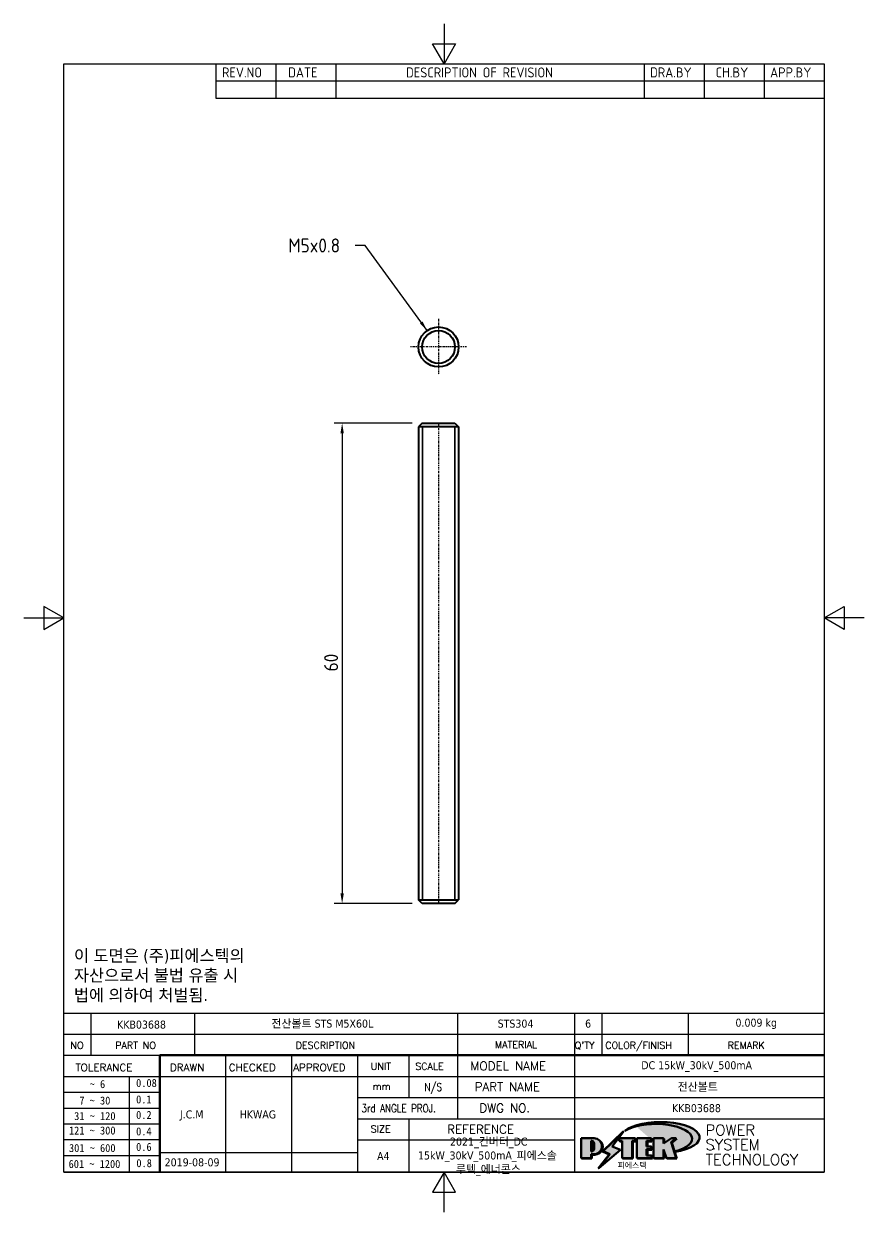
# Model space of a CAD drawing. Header units: millimetres. Extents: x 0 to 105, y 0 to 149.
import ezdxf
from ezdxf.enums import TextEntityAlignment as Align

# ---------------------------------------------------------------- set-up
doc = ezdxf.new("R2010")
doc.units = ezdxf.units.MM
doc.header["$LTSCALE"] = 0.5
doc.linetypes.add('CHAIN', pattern=[0.7087, 0.4724, -0.0591, 0.1181, -0.0591])
doc.linetypes.add('DASHED', pattern=[0.2067, 0.1654, -0.0413])
doc.layers.get('0').update_dxf_attribs({"color": 3, "lineweight": 25, "true_color": 0x00ff00})
for name, color, linetype, lineweight, true_color in [('가려진 것(ISO)', 2, 'DASHED', 18, 0xffff00), ('가시적인 것(ISO)', 3, 'Continuous', 40, 0x00ff00), ('가시적인 좁은 것(ISO)', 3, 'Continuous', 35, 0x00ff00), ('기호(ISO)', 5, 'Continuous', 25, 0x0000ff), ('제목(ISO)', 5, 'Continuous', 50, 0x0000ff), ('중심 표식(ISO)', 1, 'Continuous', 25, 0xff0000), ('중심선(ISO)', 1, 'Continuous', 25, 0xff0000), ('치수(ISO)', 2, 'Continuous', 25, 0xffff00)]:
    doc.layers.add(name, color=color, linetype=linetype, lineweight=lineweight, true_color=true_color)
doc.layers.add('경계(ISO)', color=7, linetype='Continuous', lineweight=25)
doc.layers.add('해치(ISO)', color=7, linetype='Continuous', lineweight=18)
doc.styles.add('HAN_291', font='')
doc.styles.add('HAN_370', font='', dxfattribs={"width": 2})
doc.styles.add('ISO ProportionalPSTEK', font='isocp.shx')
doc.styles.add('RC_284', font='ROMANC.shx')
doc.styles.add('RC_287', font='ROMANC.shx')
doc.styles.add('RC_292', font='ROMANC.shx')
doc.styles.add('ROMANT_294', font='romant.shx')
doc.styles.add('문자 텍스트_PSTEK_POSCO', font='isocp.shx')
doc.styles.add('치수 텍스트_PSTEK_POSCO', font='isocp.shx')
doc.styles.add('텍스트 스타일198', font='tahoma.ttf')
doc.styles.add('텍스트 스타일333', font='ROMANC.shx', dxfattribs={"width": 0.800000011920929})
doc.styles.get('HAN_291').set_extended_font_data('GulimChe')
doc.styles.get('HAN_370').set_extended_font_data('GulimChe')
doc.dimstyles.new('치수_PSTEK_POSCO', dxfattribs={"dimscale": 0.5, "dimtxt": 3.5, "dimasz": 2.5, "dimexe": 2, "dimexo": 2.5, "dimgap": 1, "dimtad": 1, "dimrnd": 1e-08, "dimdsep": 46, "dimtxsty": '치수 텍스트_PSTEK_POSCO', "dimcen": 0.09, "dimdle": 10, "dimclrd": 7, "dimclre": 7, "dimclrt": 2, "dimadec": 1, "dimazin": 2, "dimtfac": 1, "dimtmove": 0, "dimatfit": 3, "dimfxl": 1, "dimtolj": 1, "dimlwd": -1, "dimlwe": -1, "dimarcsym": 0})
doc.dimstyles.new('치수_PSTEK_POSCO$7', dxfattribs={"dimscale": 0.5, "dimtxt": 3.5, "dimasz": 2.5, "dimexe": 2, "dimexo": 2.5, "dimgap": 1, "dimtad": 1, "dimrnd": 1e-08, "dimdsep": 46, "dimtxsty": '치수 텍스트_PSTEK_POSCO', "dimcen": 0.09, "dimdle": 10, "dimclrd": 7, "dimclre": 7, "dimclrt": 2, "dimadec": 1, "dimazin": 2, "dimtfac": 1, "dimtmove": 0, "dimatfit": 3, "dimfxl": 1, "dimtolj": 1, "dimlwd": -1, "dimlwe": -1, "dimarcsym": 0})

# ---------------------------------------------------------------- blocks, each defined once
blk = doc.blocks.new('경계 Default Border')
at = {"layer": '경계(ISO)', "flags": 128}
for points in [[(105, 297.0000076293945), (105, 287.0000076293945), (102.1132469177246, 292.0000076293945), (107.8867530822754, 292.0000076293945), (105, 287.0000076293945)], [(10, 10), (10, 287.0000076293945), (200, 287.0000076293945), (200, 10), (10, 10)], [(0, 148.5000038146973), (10, 148.5000038146973), (5, 151.3867473602295), (5, 145.6132507324219), (10, 148.5000038146973)], [(210, 148.5000038146973), (200, 148.5000038146973), (205, 151.3867473602295), (205, 145.6132507324219), (200, 148.5000038146973)], [(105, 0), (105, 10), (102.1132469177246, 5), (107.8867530822754, 5), (105, 10)]]:
    blk.add_lwpolyline(points, dxfattribs=at)
blk = doc.blocks.new('제목 블록 PSTEK')
at = {"true_color": 0x848484}
for points in [[(317.2195697678507, 17.0593801673321), (322.0326348870767, 21.62682475217465), (322.2781991042243, 21.94392121864296), (317.0471853425802, 16.97985676345368), (318.7512090904202, 16.1899260703855), (316.0018030350395, 12.71868385740789), (316.3356552234328, 13.00206718743325), (318.9235935156908, 16.2694494742633)], [(321.9846681452406, 19.60711530335299), (321.4042753185749, 19.60711530335299), (321.4042753185749, 19.45905590879572), (321.9846681452406, 19.45905590879572)], [(324.6615819988275, 19.45905590879572), (325.4196460989604, 19.45905590879572), (325.4196460989604, 20.11051724484596), (325.2419748254881, 20.11051724484596), (325.2419748254881, 19.60711530335299), (324.4839107253602, 19.60711530335299), (324.4839107253602, 15.3430047401139), (322.1623394187076, 15.3430047401139), (322.1623394187076, 15.19494534555726), (324.6615819988275, 15.19494534555726)], [(328.2914414389548, 19.45905590879572), (329.4054050004294, 19.45905590879572), (329.4054050004294, 20.11051724484596), (329.2277337269622, 20.11051724484596), (329.2277337269622, 19.60711530335299), (328.1137701654877, 19.60711530335299), (328.1137701654877, 18.25543873810179), (328.2914414389548, 18.25543873810179)], [(328.2914414389548, 17.41554667867274), (329.4054050004294, 17.41554667867274), (329.4054050004294, 18.10737934354514), (329.2277337269622, 18.10737934354514), (329.2277337269622, 17.56360607323003), (328.1137701654877, 17.56360607323003), (328.1137701654877, 15.9944660761648), (328.2914414389548, 15.9944660761648)], [(332.5088862584528, 20.1105172448466), (332.3312149849806, 20.1105172448466), (332.3312149849806, 18.99741471888368), (332.5088862584528, 19.11081371413894)], [(335.6156307331414, 20.11051724484596), (335.2535118015555, 20.11051724484596), (334.2514536401189, 19.30614745124769), (335.4855464857051, 15.3430047401139), (333.1954852176545, 15.3430047401139), (333.2478643833523, 15.19494534555726), (335.6632177591723, 15.19494534555726), (334.4291249135862, 19.15808805669106)], [(329.5356972676428, 15.8464066816075), (329.3580259941756, 15.8464066816075), (329.3580259941756, 15.3430047401139), (325.8342124037171, 15.3430047401139), (325.8342124037171, 15.19494534555726), (329.5356972676428, 15.19494534555726)], [(332.5088862584528, 16.92964231796647), (332.3312149849806, 17.43186301645164), (332.3312149849806, 15.3430047401139), (330.0369607660135, 15.3430047401139), (330.0369607660135, 15.19494534555726), (332.5088862584528, 15.19494534555726)]]:
    blk.add_hatch(color=252, dxfattribs=at).paths.add_polyline_path(points)
at = {"true_color": 0x0000ff}
blk.add_hatch(color=5, dxfattribs=at).paths.add_polyline_path([(321.6183518841322, 17.4193704504104), (319.5281351041078, 18.24969419629727), (322.4505835294948, 22.02344462252142), (317.2195697678507, 17.0593801673321), (318.9235935156908, 16.2694494742633), (316.1741874603099, 12.79820726128571)])
at = {"true_color": 0xff0000}
h = blk.add_hatch(color=1, dxfattribs=at)
edge = h.paths.add_edge_path(flags=0)
edge.add_line((314.2242174273352, 19.60711530335299), (314.2242174273352, 17.00126995915134))
edge.add_line((314.2242174273352, 17.00126995915134), (314.3485873187598, 17.00126995915134))
edge.add_arc((314.3485873187598, 17.6527312952023), 0.6514613360509371, 270, 360)
edge.add_line((315.0000486548106, 17.6527312952023), (315.0000486548106, 18.95565396730211))
edge.add_arc((314.3485873187598, 18.95565396730212), 0.6514613360508712, 0, 90)
edge.add_line((314.3485873187598, 19.60711530335299), (314.2242174273352, 19.60711530335299))
edge = h.paths.add_edge_path()
edge.add_arc((314.9847713324306, 18.28938669179658), 1.969189947606664, 269.9999999999959, 450)
edge.add_line((314.9847713324306, 20.25857663940318), (311.7664314776902, 20.25857663940324))
edge.add_line((311.7664314776902, 20.25857663940324), (311.7664314776902, 15.3430047401139))
edge.add_line((311.7664314776902, 15.3430047401139), (314.2242174273352, 15.3430047401139))
edge.add_line((314.2242174273352, 15.3430047401139), (314.2242174273352, 16.32019674418991))
edge.add_line((314.2242174273352, 16.32019674418991), (314.9847713324307, 16.32019674418991))
at = {"true_color": 0x848484}
h = blk.add_hatch(color=252, dxfattribs=at)
edge = h.paths.add_edge_path()
edge.add_arc((314.9847713324309, 18.28938669179657), 1.969189947606666, 270, 406.8278729790604)
edge.add_arc((315.1624426058984, 18.1413272972396), 1.969189947606962, -90, 53.560984836317004, ccw=False)
edge.add_line((315.1624426058984, 16.17213734963263), (314.4018887008024, 16.17213734963263))
edge.add_line((314.4018887008024, 16.17213734963263), (314.4018887008024, 15.19494534555726))
edge.add_line((314.4018887008024, 15.19494534555726), (311.9441027511573, 15.19494534555726))
edge.add_line((311.9441027511573, 15.19494534555726), (311.9441027511573, 15.3430047401139))
edge.add_line((311.9441027511573, 15.3430047401139), (314.2242174273352, 15.3430047401139))
edge.add_line((314.2242174273352, 15.3430047401139), (314.2242174273352, 16.32019674418991))
edge.add_line((314.2242174273352, 16.32019674418991), (314.9847713324309, 16.32019674418991))
h = blk.add_hatch(color=252, dxfattribs=at)
edge = h.paths.add_edge_path()
edge.add_line((314.4018887008024, 19.45905590879572), (314.5262585922315, 19.45905590879572))
edge.add_arc((314.5262585922314, 18.80759457274939), 0.6514613360463194, 60.4189348879147, 90.00000000000318, ccw=False)
edge.add_arc((314.3485873187602, 18.95565396730057), 0.6514613360524251, 39.96992292766206, 90.00000000009999)
edge.add_line((314.3485873187591, 19.60711530335307), (314.2242174273352, 19.60711530335298))
edge.add_line((314.2242174273352, 19.60711530335299), (314.2242174273352, 17.00126995915134))
edge.add_line((314.2242174273352, 17.00126995915134), (314.3485873187591, 17.00126995915134))
edge.add_arc((314.3485873187568, 17.652731295233), 0.6514613360816299, 270.0000000002, 274.6930825552478)
edge.add_line((314.4018887008024, 17.0034541317032), (314.4018887008024, 19.45905590879572))
at = {"true_color": 0xff0000}
for points in [[(324.4839107253602, 19.60711530335299), (325.2419748254881, 19.60711530335299), (325.2419748254881, 20.25857663940324), (321.2266040451076, 20.25857663940324), (321.2266040451076, 19.60711530335299), (321.9846681452406, 19.60711530335299), (321.9846681452406, 15.3430047401139), (324.4839107253602, 15.3430047401139)], [(329.2277337269622, 20.25857663940324), (325.65654113025, 20.25857663940324), (325.65654113025, 15.3430047401139), (329.3580259941756, 15.3430047401139), (329.3580259941756, 15.9944660761648), (328.1137701654877, 15.9944660761648), (328.1137701654877, 17.56360607323003), (329.2277337269622, 17.56360607323003), (329.2277337269622, 18.25543873810179), (328.1137701654877, 18.25543873810179), (328.1137701654877, 19.60711530335299), (329.2277337269622, 19.60711530335299)], [(332.3312149849806, 20.25857663940324), (329.8592894925411, 20.25857663940324), (329.8592894925411, 15.3430047401139), (332.3312149849806, 15.3430047401139), (332.3312149849806, 17.4318630164523), (333.0701931098801, 15.3430047401139), (335.4855464857051, 15.3430047401139), (334.2514536401189, 19.30614745124769), (335.4379594596742, 20.25857663940324), (334.3071782107978, 20.25857663940324), (332.3312149849806, 18.99741471888304)]]:
    blk.add_hatch(color=1, dxfattribs=at).paths.add_polyline_path(points)
at = {"layer": '해치(ISO)', "true_color": 0x27d1fc}
h = blk.add_hatch(color=140, dxfattribs=at)
edge = h.paths.add_edge_path()
edge.add_ellipse((330.3660919371412, 20.15576403068321), major_axis=(9.100907360794343, 0), ratio=0.4069904968023172, start_angle=301.3098473703837, end_angle=507.7436900681698)
edge.add_ellipse((331.5340919371412, 20.4634168429492), major_axis=(-9.82350664112931, 0), ratio=0.3942600559756514, start_angle=111.51207141178469, end_angle=334.47025347086895, ccw=False)
edge.add_line((335.1363447531188, 16.8601935978785), (335.0955236905705, 16.99119398620872))
at = {"color": 180, "true_color": 0x3f00ff}
for p, q in [((182.475792979055, 11.79100474011392), (182.4757929790549, 51.56524660363496)), ((182.4757929790549, 51.56524660363496), (372.4757929537551, 51.56524660363496)), ((189.2651435055721, 51.56524660363496), (189.2651435055722, 41.00524660363494)), ((215.2152739891528, 41.00524660363494), (215.2152739891528, 51.56524660363496)), ((280.8758854511282, 51.56524660363496), (280.8758854511282, 41.00524660363494)), ((310.0881549537552, 51.56524660363496), (310.0881549537553, 41.00524660363494)), ((316.9044520275131, 51.56524660363496), (316.9044520275127, 41.00524660363494)), ((338.4566026226726, 51.56524660363496), (338.4566026226727, 41.00524660363494)), ((372.4757929537551, 51.56524660363496), (372.4757929537551, 11.79100474011389)), ((182.475792979055, 46.2852466036349), (372.4757929537551, 46.28524660363492)), ((182.475792979055, 41.00524660363493), (206.451475290024, 41.00524660363493)), ((222.9401812389276, 11.79100474011392), (222.9401812389276, 41.00524660363494)), ((239.4288871878316, 11.79100474011392), (239.4288871878316, 41.00524660363494)), ((255.9175931367356, 11.79100474011392), (255.9175931367356, 41.00524660363494)), ((268.6918866058747, 41.00524660363494), (268.6918866058747, 30.44524660363498)), ((280.8758854511282, 41.00524660363494), (280.8758854511282, 25.16524660363502)), ((310.088154953755, 41.00524660363494), (310.088154953755, 11.79100474011392)), ((182.475792979055, 35.72524660363497), (206.451475290024, 35.72524660363497)), ((198.8621818849491, 12.02524660363491), (198.8621818849491, 35.72524660363497)), ((206.451475290024, 35.72524660363497), (372.4757929537551, 35.72524660363497)), ((182.475792979055, 31.77524660363492), (206.451475290024, 31.77524660363492)), ((255.917593136736, 30.44524660363498), (372.4757929537552, 30.44524660363501)), ((182.475792979055, 27.82524660363487), (206.451475290024, 27.82524660363487)), ((182.475792979055, 23.87524660363505), (206.451475290024, 23.87524660363505)), ((255.9175931367359, 25.16524660363502), (372.4757929537552, 25.165246603635)), ((268.6918866058744, 25.16524660363502), (268.6918866058744, 11.79100474011392)), ((182.475792979055, 19.92524660363478), (206.451475290024, 19.92524660363478)), ((255.9175931367359, 19.88524660363481), (310.0881549537553, 19.88524660363481)), ((182.475792979055, 15.97524660363496), (206.451475290024, 15.97524660363496)), ((206.451475290024, 16.74100474011396), (255.9175931367359, 16.74100474011396)), ((182.475792979055, 11.79100474011392), (372.4757929537551, 11.79100474011389))]:
    blk.add_line(p, q, dxfattribs=at)
at = {"color": 7, "lineweight": 50}
for p, q in [((206.4514752900237, 11.79100474011392), (206.4514752900237, 41.00524660363494)), ((206.451475290024, 41.00524660363494), (372.4757929537551, 41.00524660363496))]:
    blk.add_line(p, q, dxfattribs=at)
at = {"color": 7}
for p, q in [((322.2781991042243, 21.94392121864296), (317.0471853425802, 16.97985676345368)), ((322.4505835294948, 22.02344462252142), (317.2195697678507, 17.0593801673321)), ((317.2195697678507, 17.0593801673321), (322.0326348870767, 21.62682475217465)), ((319.5281351041078, 18.24969419629727), (322.4505835294948, 22.02344462252142)), ((322.0326348870767, 21.62682475217465), (322.2781991042243, 21.94392121864296)), ((311.7664314776902, 20.25900474011391), (311.7664314776902, 15.34300474011391)), ((314.9847713324309, 20.25857663940324), (311.7664314776902, 20.25857663940324)), ((314.9847713324309, 20.25857663940324), (311.7664314776902, 20.25857663940324)), ((311.7664314776902, 20.25857663940324), (311.7664314776902, 15.3430047401139)), ((314.2242174273352, 17.00126995915134), (314.2242174273352, 19.60711530335299)), ((314.2242174273352, 19.60711530335299), (314.3485873187591, 19.60711530335299)), ((314.3485873187591, 19.60711530335299), (314.2242174273352, 19.60711530335299)), ((314.2242174273352, 19.60711530335299), (314.2242174273352, 17.00126995915134)), ((314.2242174273352, 17.00126995915134), (314.2242174273352, 19.60711530335299)), ((314.2242174273352, 19.60711530335299), (314.3485873187591, 19.60711530335299)), ((314.4018887008024, 19.45905590879572), (314.5262585922314, 19.45905590879572)), ((314.4018887008024, 17.0034541317032), (314.4018887008024, 19.45905590879572)), ((315.0000486548106, 18.95565396730275), (315.0000486548106, 17.65273129520161)), ((315.0000486548106, 18.95565396730275), (315.0000486548106, 17.65273129520161)), ((321.6183518841322, 17.4193704504104), (319.5281351041078, 18.24969419629727)), ((325.2419748254881, 20.25857663940324), (321.2266040451076, 20.25857663940324)), ((321.2266040451076, 20.25857663940324), (321.2266040451076, 19.60711530335299)), ((325.2419748254881, 20.25857663940324), (321.2266040451076, 20.25857663940324)), ((321.2266040451076, 20.25857663940324), (321.2266040451076, 19.60711530335299)), ((321.2266040451076, 19.60711530335299), (321.9846681452406, 19.60711530335299)), ((321.2266040451076, 19.60711530335299), (321.9846681452406, 19.60711530335299)), ((321.4042753185749, 19.60711530335299), (321.4042753185749, 19.45905590879572)), ((321.9846681452406, 19.60711530335299), (321.4042753185749, 19.60711530335299)), ((321.4042753185749, 19.45905590879572), (321.9846681452406, 19.45905590879572)), ((321.9846681452406, 19.60711530335299), (321.9846681452406, 15.3430047401139)), ((321.9846681452406, 19.45905590879572), (321.9846681452406, 19.60711530335299)), ((321.9846681452406, 19.60711530335299), (321.9846681452406, 15.3430047401139)), ((324.4839107253602, 19.60711530335299), (325.2419748254881, 19.60711530335299)), ((324.4839107253602, 15.3430047401139), (324.4839107253602, 19.60711530335299)), ((325.2419748254881, 19.60711530335299), (324.4839107253602, 19.60711530335299)), ((324.4839107253602, 19.60711530335299), (324.4839107253602, 15.3430047401139)), ((324.4839107253602, 19.60711530335299), (325.2419748254881, 19.60711530335299)), ((324.4839107253602, 15.3430047401139), (324.4839107253602, 19.60711530335299)), ((324.6615819988275, 19.45905590879572), (325.4196460989604, 19.45905590879572)), ((324.6615819988275, 15.19494534555726), (324.6615819988275, 19.45905590879572)), ((325.2419748254881, 19.60711530335299), (325.2419748254881, 20.25857663940324)), ((325.2419748254881, 19.60711530335299), (325.2419748254881, 20.25857663940324)), ((325.4196460989604, 20.11051724484596), (325.2419748254881, 20.11051724484596)), ((325.2419748254881, 20.11051724484596), (325.2419748254881, 19.60711530335299)), ((325.4196460989604, 19.45905590879572), (325.4196460989604, 20.11051724484596)), ((329.2277337269622, 20.25857663940324), (325.65654113025, 20.25857663940324)), ((325.65654113025, 20.25857663940324), (325.65654113025, 15.3430047401139)), ((325.65654113025, 20.25857663940324), (325.65654113025, 15.3430047401139)), ((329.2277337269622, 20.25857663940324), (325.65654113025, 20.25857663940324)), ((328.1137701654877, 18.25543873810179), (328.1137701654877, 19.60711530335299)), ((328.1137701654877, 19.60711530335299), (329.2277337269622, 19.60711530335299)), ((329.2277337269622, 19.60711530335299), (328.1137701654877, 19.60711530335299)), ((328.1137701654877, 19.60711530335299), (328.1137701654877, 18.25543873810179)), ((328.1137701654877, 18.25543873810179), (328.1137701654877, 19.60711530335299)), ((328.1137701654877, 19.60711530335299), (329.2277337269622, 19.60711530335299)), ((329.2277337269622, 18.25543873810179), (328.1137701654877, 18.25543873810179)), ((328.1137701654877, 18.25543873810179), (328.2914414389548, 18.25543873810179)), ((329.2277337269622, 18.25543873810179), (328.1137701654877, 18.25543873810179)), ((328.2914414389548, 18.25543873810179), (328.2914414389548, 19.45905590879572)), ((328.2914414389548, 19.45905590879572), (329.4054050004294, 19.45905590879572)), ((329.2277337269622, 19.60711530335299), (329.2277337269622, 20.25857663940324)), ((329.2277337269622, 19.60711530335299), (329.2277337269622, 20.25857663940324)), ((329.4054050004294, 20.11051724484596), (329.2277337269622, 20.11051724484596)), ((329.2277337269622, 20.11051724484596), (329.2277337269622, 19.60711530335299)), ((329.2277337269622, 17.56360607323003), (329.2277337269622, 18.25543873810179)), ((329.2277337269622, 17.56360607323003), (329.2277337269622, 18.25543873810179)), ((329.4054050004294, 18.10737934354514), (329.2277337269622, 18.10737934354514)), ((329.2277337269622, 18.10737934354514), (329.2277337269622, 17.56360607323003)), ((329.4054050004294, 19.45905590879572), (329.4054050004294, 20.11051724484596)), ((329.4054050004294, 17.41554667867274), (329.4054050004294, 18.10737934354514)), ((332.3312149849806, 20.25857663940324), (329.8592894925411, 20.25857663940324)), ((329.8592894925411, 20.25857663940324), (329.8592894925411, 15.3430047401139)), ((329.8592894925411, 20.25857663940324), (329.8592894925411, 15.3430047401139)), ((332.3312149849806, 20.25857663940324), (329.8592894925411, 20.25857663940324)), ((334.3071782107978, 20.25857663940324), (332.3312149849806, 18.99741471888304)), ((332.3312149849806, 18.99741471888304), (332.3312149849806, 20.25857663940324)), ((334.3071782107978, 20.25857663940324), (332.3312149849806, 18.99741471888304)), ((332.3312149849806, 18.99741471888304), (332.3312149849806, 20.25857663940324)), ((332.5088862584528, 20.1105172448466), (332.3312149849806, 20.1105172448466)), ((332.3312149849806, 20.1105172448466), (332.3312149849806, 18.99741471888368)), ((332.3312149849806, 18.99741471888368), (332.5088862584528, 19.11081371413894)), ((332.5088862584528, 19.11081371413894), (332.5088862584528, 20.1105172448466)), ((334.2514536401189, 19.30614745124769), (335.4379594596742, 20.25857663940324)), ((334.2514536401189, 19.30614745124769), (335.4379594596742, 20.25857663940324)), ((335.2535118015555, 20.11051724484596), (334.2514536401189, 19.30614745124769)), ((335.4855464857051, 15.3430047401139), (334.2514536401189, 19.30614745124769)), ((334.2514536401189, 19.30614745124769), (335.4855464857051, 15.3430047401139)), ((335.4855464857051, 15.3430047401139), (334.2514536401189, 19.30614745124769)), ((335.4379594596742, 20.25857663940324), (334.3071782107978, 20.25857663940324)), ((335.4379594596742, 20.25857663940324), (334.3071782107978, 20.25857663940324)), ((334.4291249135862, 19.15808805669104), (335.6156307331414, 20.11051724484596)), ((335.6632177591723, 15.19494534555726), (334.4291249135862, 19.15808805669104)), ((335.6156307331414, 20.11051724484596), (335.2535118015555, 20.11051724484596)), ((311.7664314776902, 15.3430047401139), (314.2242174273352, 15.3430047401139)), ((311.7664314776902, 15.3430047401139), (314.2242174273352, 15.3430047401139)), ((314.2242174273352, 15.3430047401139), (311.9441027511573, 15.3430047401139)), ((311.9441027511573, 15.3430047401139), (311.9441027511573, 15.19494534555726)), ((311.9441027511573, 15.19494534555726), (314.4018887008024, 15.19494534555726)), ((314.3485873187591, 17.00126995915134), (314.2242174273352, 17.00126995915134)), ((314.2242174273352, 17.00126995915134), (314.3485873187591, 17.00126995915134)), ((314.3485873187591, 17.00126995915134), (314.2242174273352, 17.00126995915134)), ((314.2242174273352, 16.32019674418991), (314.9847713324309, 16.32019674418991)), ((314.2242174273352, 15.3430047401139), (314.2242174273352, 16.32019674418991)), ((314.9847713324309, 16.32019674418991), (314.2242174273352, 16.32019674418991)), ((314.2242174273352, 16.32019674418991), (314.2242174273352, 15.3430047401139)), ((314.2242174273352, 16.32019674418991), (314.9847713324309, 16.32019674418991)), ((314.2242174273352, 15.3430047401139), (314.2242174273352, 16.32019674418991)), ((314.4018887008024, 16.17213734963263), (315.162442605898, 16.17213734963263)), ((314.4018887008024, 15.19494534555726), (314.4018887008024, 16.17213734963263)), ((318.7512090904202, 16.1899260703855), (316.0018030350395, 12.71868385740789)), ((316.1741874603099, 12.79820726128571), (321.6183518841322, 17.4193704504104)), ((318.9235935156908, 16.2694494742633), (316.1741874603099, 12.79820726128571)), ((316.3356552234328, 13.00206718743325), (318.9235935156908, 16.2694494742633)), ((317.0471853425802, 16.97985676345368), (318.7512090904202, 16.1899260703855)), ((318.9235935156908, 16.2694494742633), (317.2195697678507, 17.0593801673321)), ((317.2195697678507, 17.0593801673321), (318.9235935156908, 16.2694494742633)), ((321.9846681452406, 15.3430047401139), (324.4839107253602, 15.3430047401139)), ((321.9846681452406, 15.3430047401139), (324.4839107253602, 15.3430047401139)), ((324.4839107253602, 15.3430047401139), (322.1623394187076, 15.3430047401139)), ((322.1623394187076, 15.3430047401139), (322.1623394187076, 15.19494534555726)), ((322.1623394187076, 15.19494534555726), (324.6615819988275, 15.19494534555726)), ((325.65654113025, 15.3430047401139), (329.3580259941756, 15.3430047401139)), ((325.65654113025, 15.3430047401139), (329.3580259941756, 15.3430047401139)), ((329.3580259941756, 15.3430047401139), (325.8342124037171, 15.3430047401139)), ((325.8342124037171, 15.3430047401139), (325.8342124037171, 15.19494534555726)), ((325.8342124037171, 15.19494534555726), (329.5356972676428, 15.19494534555726)), ((328.1137701654877, 17.56360607323003), (329.2277337269622, 17.56360607323003)), ((328.1137701654877, 15.9944660761648), (328.1137701654877, 17.56360607323003)), ((329.2277337269622, 17.56360607323003), (328.1137701654877, 17.56360607323003)), ((328.1137701654877, 17.56360607323003), (328.1137701654877, 15.9944660761648)), ((328.1137701654877, 17.56360607323003), (329.2277337269622, 17.56360607323003)), ((328.1137701654877, 15.9944660761648), (328.1137701654877, 17.56360607323003)), ((329.3580259941756, 15.9944660761648), (328.1137701654877, 15.9944660761648)), ((328.1137701654877, 15.9944660761648), (328.2914414389548, 15.9944660761648)), ((329.3580259941756, 15.9944660761648), (328.1137701654877, 15.9944660761648)), ((328.2914414389548, 15.9944660761648), (328.2914414389548, 17.41554667867274)), ((328.2914414389548, 17.41554667867274), (329.4054050004294, 17.41554667867274)), ((329.3580259941756, 15.3430047401139), (329.3580259941756, 15.9944660761648)), ((329.3580259941756, 15.3430047401139), (329.3580259941756, 15.9944660761648)), ((329.5356972676428, 15.8464066816075), (329.3580259941756, 15.8464066816075)), ((329.3580259941756, 15.8464066816075), (329.3580259941756, 15.3430047401139)), ((329.5356972676428, 15.19494534555726), (329.5356972676428, 15.8464066816075)), ((329.8592894925411, 15.3430047401139), (332.3312149849806, 15.3430047401139)), ((329.8592894925411, 15.3430047401139), (332.3312149849806, 15.3430047401139)), ((332.3312149849806, 15.3430047401139), (330.0369607660135, 15.3430047401139)), ((330.0369607660135, 15.3430047401139), (330.0369607660135, 15.19494534555726)), ((330.0369607660135, 15.19494534555726), (332.5088862584528, 15.19494534555726)), ((332.3312149849806, 17.4318630164523), (333.0701931098801, 15.3430047401139)), ((332.3312149849806, 15.3430047401139), (332.3312149849806, 17.4318630164523)), ((332.5088862584528, 16.92964231796647), (332.3312149849806, 17.43186301645164)), ((332.3312149849806, 17.43186301645164), (332.3312149849806, 15.3430047401139)), ((332.3312149849806, 17.4318630164523), (333.0701931098801, 15.3430047401139)), ((332.3312149849806, 15.3430047401139), (332.3312149849806, 17.4318630164523)), ((332.5088862584528, 15.19494534555726), (332.5088862584528, 16.92964231796647)), ((333.0701931098801, 15.3430047401139), (335.4855464857051, 15.3430047401139)), ((333.0701931098801, 15.3430047401139), (335.4855464857051, 15.3430047401139)), ((335.4855464857051, 15.3430047401139), (333.1954852176545, 15.3430047401139)), ((333.1954852176545, 15.3430047401139), (333.2478643833523, 15.19494534555726)), ((333.2478643833523, 15.19494534555726), (335.6632177591723, 15.19494534555726)), ((345.0447381189468, 17.50375595811051), (344.9867755289346, 17.689895936919)), ((316.0018030350395, 12.71868385740789), (316.3356552234328, 13.00206718743325))]:
    blk.add_line(p, q, dxfattribs=at)
at = {"color": 5, "true_color": 0x0000ff}
for p, q in [((322.4505835294948, 22.02344462252142), (317.2195697678507, 17.0593801673321)), ((319.5281351041078, 18.24969419629727), (322.4505835294948, 22.02344462252142)), ((321.6183518841322, 17.4193704504104), (319.5281351041078, 18.24969419629727)), ((316.1741874603099, 12.79820726128571), (321.6183518841322, 17.4193704504104)), ((318.9235935156908, 16.2694494742633), (316.1741874603099, 12.79820726128571)), ((317.2195697678507, 17.0593801673321), (318.9235935156908, 16.2694494742633))]:
    blk.add_line(p, q, dxfattribs=at)
at = {"color": 1, "true_color": 0xff0000}
for p, q in [((314.9847713324309, 20.25857663940324), (311.7664314776902, 20.25857663940324)), ((311.7664314776902, 20.25857663940324), (311.7664314776902, 15.3430047401139)), ((314.2242174273352, 17.00126995915134), (314.2242174273352, 19.60711530335299)), ((314.2242174273352, 19.60711530335299), (314.3485873187591, 19.60711530335299)), ((315.0000486548106, 18.95565396730275), (315.0000486548106, 17.65273129520161)), ((325.2419748254881, 20.25857663940324), (321.2266040451076, 20.25857663940324)), ((321.2266040451076, 20.25857663940324), (321.2266040451076, 19.60711530335299)), ((321.2266040451076, 19.60711530335299), (321.9846681452406, 19.60711530335299)), ((321.9846681452406, 19.60711530335299), (321.9846681452406, 15.3430047401139)), ((324.4839107253602, 19.60711530335299), (325.2419748254881, 19.60711530335299)), ((324.4839107253602, 15.3430047401139), (324.4839107253602, 19.60711530335299)), ((325.2419748254881, 19.60711530335299), (325.2419748254881, 20.25857663940324)), ((329.2277337269622, 20.25857663940324), (325.65654113025, 20.25857663940324)), ((325.65654113025, 20.25857663940324), (325.65654113025, 15.3430047401139)), ((328.1137701654877, 18.25543873810179), (328.1137701654877, 19.60711530335299)), ((328.1137701654877, 19.60711530335299), (329.2277337269622, 19.60711530335299)), ((329.2277337269622, 18.25543873810179), (328.1137701654877, 18.25543873810179)), ((329.2277337269622, 19.60711530335299), (329.2277337269622, 20.25857663940324)), ((329.2277337269622, 17.56360607323003), (329.2277337269622, 18.25543873810179)), ((332.3312149849806, 20.25857663940324), (329.8592894925411, 20.25857663940324)), ((329.8592894925411, 20.25857663940324), (329.8592894925411, 15.3430047401139)), ((334.3071782107978, 20.25857663940324), (332.3312149849806, 18.99741471888304)), ((332.3312149849806, 18.99741471888304), (332.3312149849806, 20.25857663940324)), ((334.2514536401189, 19.30614745124769), (335.4379594596742, 20.25857663940324)), ((335.4855464857051, 15.3430047401139), (334.2514536401189, 19.30614745124769)), ((335.4379594596742, 20.25857663940324), (334.3071782107978, 20.25857663940324)), ((311.7664314776902, 15.3430047401139), (314.2242174273352, 15.3430047401139)), ((314.3485873187591, 17.00126995915134), (314.2242174273352, 17.00126995915134)), ((314.2242174273352, 16.32019674418991), (314.9847713324309, 16.32019674418991)), ((314.2242174273352, 15.3430047401139), (314.2242174273352, 16.32019674418991)), ((321.9846681452406, 15.3430047401139), (324.4839107253602, 15.3430047401139)), ((325.65654113025, 15.3430047401139), (329.3580259941756, 15.3430047401139)), ((328.1137701654877, 17.56360607323003), (329.2277337269622, 17.56360607323003)), ((328.1137701654877, 15.9944660761648), (328.1137701654877, 17.56360607323003)), ((329.3580259941756, 15.9944660761648), (328.1137701654877, 15.9944660761648)), ((329.3580259941756, 15.3430047401139), (329.3580259941756, 15.9944660761648)), ((329.8592894925411, 15.3430047401139), (332.3312149849806, 15.3430047401139)), ((332.3312149849806, 17.4318630164523), (333.0701931098801, 15.3430047401139)), ((332.3312149849806, 15.3430047401139), (332.3312149849806, 17.4318630164523)), ((333.0701931098801, 15.3430047401139), (335.4855464857051, 15.3430047401139))]:
    blk.add_line(p, q, dxfattribs=at)
at = {"color": 7}
for centre, radius, start, end in [((314.3485873187598, 18.95565396730211), 0.6514613360508712, 0, 90), ((314.3485873187602, 18.95565396730057), 0.6514613360524251, 39.96992292766117, 90), ((314.3485873187598, 18.95565396730212), 0.6514613360508712, 0, 90), ((314.5262585922314, 18.80759457274939), 0.6514613360463193, 60.41893488791137, 90), ((314.9847713324309, 18.28938669179658), 1.969189947606665, 270, 90), ((314.9847713324309, 18.28938669179658), 1.969189947606665, 270, 90), ((314.9847713324307, 18.2893866917965), 1.969189947606594, 270, 46.82787297909833), ((315.1624426058984, 18.1413272972396), 1.969189947606961, 270, 53.56098483636067), ((314.3485873187597, 17.65273129520228), 0.6514613360509381, 270, 0), ((314.3485873187598, 17.6527312952023), 0.6514613360509381, 270, 0), ((314.3485873187568, 17.652731295233), 0.6514613360816299, 270, 274.6930825552478)]:
    blk.add_arc(centre, radius, start, end, dxfattribs=at)
at = {"color": 1, "true_color": 0xff0000}
for centre, radius, start, end in [((314.3485873187598, 18.95565396730211), 0.6514613360508712, 0, 90), ((314.9847713324309, 18.28938669179657), 1.969189947606665, 270, 90), ((314.3485873187598, 17.6527312952023), 0.6514613360509381, 270, 0)]:
    blk.add_arc(centre, radius, start, end, dxfattribs=at)
at = {"layer": '제목(ISO)', "lineweight": 18}
blk.add_line((182.475792979055, 35.72500474011393), (182.475792979055, 11.79100474011392), dxfattribs=at)
at = {"layer": '제목(ISO)'}
for p, q in [((322.2781991042243, 21.94392121864296), (317.0471853425802, 16.97985676345368)), ((322.4505835294948, 22.02344462252142), (317.2195697678507, 17.0593801673321)), ((317.2195697678507, 17.0593801673321), (322.0326348870767, 21.62682475217465)), ((319.5281351041078, 18.24969419629727), (322.4505835294948, 22.02344462252142)), ((322.0326348870767, 21.62682475217465), (322.2781991042243, 21.94392121864296)), ((314.9847713324306, 20.25857663940324), (311.7664314776902, 20.25857663940324)), ((311.7664314776902, 20.25857663940324), (311.7664314776902, 15.3430047401139)), ((314.2242174273352, 17.00126995915134), (314.2242174273352, 19.60711530335299)), ((314.2242174273352, 19.60711530335299), (314.3485873187598, 19.60711530335299)), ((314.3485873187591, 19.60711530335299), (314.2242174273352, 19.60711530335299)), ((314.2242174273352, 19.60711530335299), (314.2242174273352, 17.00126995915134)), ((314.4018887008024, 19.45905590879572), (314.5262585922314, 19.45905590879572)), ((314.4018887008024, 17.0034541317032), (314.4018887008024, 19.45905590879572)), ((315.0000486548106, 18.95565396730211), (315.0000486548106, 17.6527312952023)), ((321.6183518841322, 17.4193704504104), (319.5281351041078, 18.24969419629727)), ((325.2419748254881, 20.25857663940324), (321.2266040451076, 20.25857663940324)), ((321.2266040451076, 20.25857663940324), (321.2266040451076, 19.60711530335299)), ((321.2266040451076, 19.60711530335299), (321.9846681452406, 19.60711530335299)), ((321.9846681452406, 19.60711530335299), (321.4042753185749, 19.60711530335299)), ((321.4042753185749, 19.60711530335299), (321.4042753185749, 19.45905590879572)), ((321.4042753185749, 19.45905590879572), (321.9846681452406, 19.45905590879572)), ((321.9846681452406, 19.60711530335299), (321.9846681452406, 15.3430047401139)), ((321.9846681452406, 19.45905590879572), (321.9846681452406, 19.60711530335299)), ((324.4839107253602, 19.60711530335299), (325.2419748254881, 19.60711530335299)), ((324.4839107253602, 15.3430047401139), (324.4839107253602, 19.60711530335299)), ((325.2419748254881, 19.60711530335299), (324.4839107253602, 19.60711530335299)), ((324.4839107253602, 19.60711530335299), (324.4839107253602, 15.3430047401139)), ((324.6615819988275, 19.45905590879572), (325.4196460989604, 19.45905590879572)), ((324.6615819988275, 15.19494534555726), (324.6615819988275, 19.45905590879572)), ((325.2419748254881, 19.60711530335299), (325.2419748254881, 20.25857663940324)), ((325.4196460989604, 20.11051724484596), (325.2419748254881, 20.11051724484596)), ((325.2419748254881, 20.11051724484596), (325.2419748254881, 19.60711530335299)), ((325.4196460989604, 19.45905590879572), (325.4196460989604, 20.11051724484596)), ((329.2277337269622, 20.25857663940324), (325.65654113025, 20.25857663940324)), ((325.65654113025, 20.25857663940324), (325.65654113025, 15.3430047401139)), ((328.1137701654877, 18.25543873810179), (328.1137701654877, 19.60711530335299)), ((328.1137701654877, 19.60711530335299), (329.2277337269622, 19.60711530335299)), ((329.2277337269622, 19.60711530335299), (328.1137701654877, 19.60711530335299)), ((328.1137701654877, 19.60711530335299), (328.1137701654877, 18.25543873810179)), ((329.2277337269622, 18.25543873810179), (328.1137701654877, 18.25543873810179)), ((328.1137701654877, 18.25543873810179), (328.2914414389548, 18.25543873810179)), ((328.2914414389548, 19.45905590879572), (329.4054050004294, 19.45905590879572)), ((328.2914414389548, 18.25543873810179), (328.2914414389548, 19.45905590879572)), ((329.2277337269622, 19.60711530335299), (329.2277337269622, 20.25857663940324)), ((329.4054050004294, 20.11051724484596), (329.2277337269622, 20.11051724484596)), ((329.2277337269622, 20.11051724484596), (329.2277337269622, 19.60711530335299)), ((329.2277337269622, 17.56360607323003), (329.2277337269622, 18.25543873810179)), ((329.4054050004294, 18.10737934354514), (329.2277337269622, 18.10737934354514)), ((329.2277337269622, 18.10737934354514), (329.2277337269622, 17.56360607323003)), ((329.4054050004294, 19.45905590879572), (329.4054050004294, 20.11051724484596)), ((329.4054050004294, 17.41554667867274), (329.4054050004294, 18.10737934354514)), ((332.3312149849806, 20.25857663940324), (329.8592894925411, 20.25857663940324)), ((329.8592894925411, 20.25857663940324), (329.8592894925411, 15.3430047401139)), ((334.3071782107978, 20.25857663940324), (332.3312149849806, 18.99741471888304)), ((332.3312149849806, 18.99741471888304), (332.3312149849806, 20.25857663940324)), ((332.5088862584528, 20.1105172448466), (332.3312149849806, 20.1105172448466)), ((332.3312149849806, 20.1105172448466), (332.3312149849806, 18.99741471888368)), ((332.3312149849806, 18.99741471888368), (332.5088862584528, 19.11081371413894)), ((332.5088862584528, 19.11081371413894), (332.5088862584528, 20.1105172448466)), ((334.2514536401189, 19.30614745124769), (335.4379594596742, 20.25857663940324)), ((335.2535118015555, 20.11051724484596), (334.2514536401189, 19.30614745124769)), ((335.4855464857051, 15.3430047401139), (334.2514536401189, 19.30614745124769)), ((334.2514536401189, 19.30614745124769), (335.4855464857051, 15.3430047401139)), ((335.4379594596742, 20.25857663940324), (334.3071782107978, 20.25857663940324)), ((334.4291249135862, 19.15808805669106), (335.6156307331414, 20.11051724484596)), ((335.6632177591723, 15.19494534555726), (334.4291249135862, 19.15808805669106)), ((335.6156307331414, 20.11051724484596), (335.2535118015555, 20.11051724484596)), ((311.7664314776902, 15.3430047401139), (314.2242174273352, 15.3430047401139)), ((314.2242174273352, 15.3430047401139), (311.9441027511573, 15.3430047401139)), ((311.9441027511573, 15.3430047401139), (311.9441027511573, 15.19494534555726)), ((311.9441027511573, 15.19494534555726), (314.4018887008024, 15.19494534555726)), ((314.3485873187598, 17.00126995915134), (314.2242174273352, 17.00126995915134)), ((314.2242174273352, 17.00126995915134), (314.3485873187591, 17.00126995915134)), ((314.2242174273352, 15.3430047401139), (314.2242174273352, 16.32019674418991)), ((314.2242174273352, 16.32019674418991), (314.9847713324307, 16.32019674418991)), ((314.9847713324309, 16.32019674418991), (314.2242174273352, 16.32019674418991)), ((314.2242174273352, 16.32019674418991), (314.2242174273352, 15.3430047401139)), ((314.4018887008024, 15.19494534555726), (314.4018887008024, 16.17213734963263)), ((314.4018887008024, 16.17213734963263), (315.1624426058984, 16.17213734963263)), ((318.7512090904202, 16.1899260703855), (316.0018030350395, 12.71868385740789)), ((316.1741874603099, 12.79820726128571), (321.6183518841322, 17.4193704504104)), ((318.9235935156908, 16.2694494742633), (316.1741874603099, 12.79820726128571)), ((316.3356552234328, 13.00206718743325), (318.9235935156908, 16.2694494742633)), ((317.0471853425802, 16.97985676345368), (318.7512090904202, 16.1899260703855)), ((317.2195697678507, 17.0593801673321), (318.9235935156908, 16.2694494742633)), ((318.9235935156908, 16.2694494742633), (317.2195697678507, 17.0593801673321)), ((321.9846681452406, 15.3430047401139), (324.4839107253602, 15.3430047401139)), ((324.4839107253602, 15.3430047401139), (322.1623394187076, 15.3430047401139)), ((322.1623394187076, 15.3430047401139), (322.1623394187076, 15.19494534555726)), ((322.1623394187076, 15.19494534555726), (324.6615819988275, 15.19494534555726)), ((325.65654113025, 15.3430047401139), (329.3580259941756, 15.3430047401139)), ((329.3580259941756, 15.3430047401139), (325.8342124037171, 15.3430047401139)), ((325.8342124037171, 15.3430047401139), (325.8342124037171, 15.19494534555726)), ((325.8342124037171, 15.19494534555726), (329.5356972676428, 15.19494534555726)), ((328.1137701654877, 15.9944660761648), (328.1137701654877, 17.56360607323003)), ((328.1137701654877, 17.56360607323003), (329.2277337269622, 17.56360607323003)), ((329.2277337269622, 17.56360607323003), (328.1137701654877, 17.56360607323003)), ((328.1137701654877, 17.56360607323003), (328.1137701654877, 15.9944660761648)), ((329.3580259941756, 15.9944660761648), (328.1137701654877, 15.9944660761648)), ((328.1137701654877, 15.9944660761648), (328.2914414389548, 15.9944660761648)), ((328.2914414389548, 17.41554667867274), (329.4054050004294, 17.41554667867274)), ((328.2914414389548, 15.9944660761648), (328.2914414389548, 17.41554667867274)), ((329.3580259941756, 15.3430047401139), (329.3580259941756, 15.9944660761648)), ((329.5356972676428, 15.8464066816075), (329.3580259941756, 15.8464066816075)), ((329.3580259941756, 15.8464066816075), (329.3580259941756, 15.3430047401139)), ((329.5356972676428, 15.19494534555726), (329.5356972676428, 15.8464066816075)), ((329.8592894925411, 15.3430047401139), (332.3312149849806, 15.3430047401139)), ((332.3312149849806, 15.3430047401139), (330.0369607660135, 15.3430047401139)), ((330.0369607660135, 15.3430047401139), (330.0369607660135, 15.19494534555726)), ((330.0369607660135, 15.19494534555726), (332.5088862584528, 15.19494534555726)), ((332.3312149849806, 15.3430047401139), (332.3312149849806, 17.4318630164523)), ((332.3312149849806, 17.4318630164523), (333.0701931098801, 15.3430047401139)), ((332.5088862584528, 16.92964231796647), (332.3312149849806, 17.43186301645164)), ((332.3312149849806, 17.43186301645164), (332.3312149849806, 15.3430047401139)), ((332.5088862584528, 15.19494534555726), (332.5088862584528, 16.92964231796647)), ((333.0701931098801, 15.3430047401139), (335.4855464857051, 15.3430047401139)), ((335.4855464857051, 15.3430047401139), (333.1954852176545, 15.3430047401139)), ((333.1954852176545, 15.3430047401139), (333.2478643833523, 15.19494534555726)), ((333.2478643833523, 15.19494534555726), (335.6632177591723, 15.19494534555726)), ((316.0018030350395, 12.71868385740789), (316.3356552234328, 13.00206718743325))]:
    blk.add_line(p, q, dxfattribs=at)
at = {"layer": '제목(ISO)', "color": 4, "true_color": 0x00ffff}
blk.add_line((335.1363447531188, 16.8601935978785), (335.0955236905705, 16.99119398620872), dxfattribs=at)
at = {"layer": '제목(ISO)'}
for centre, radius, start, end in [((314.3485873187598, 18.95565396730212), 0.6514613360508712, 0, 90), ((314.3485873187602, 18.95565396730057), 0.6514613360524251, 39.96992292766117, 90), ((314.5262585922314, 18.80759457274939), 0.6514613360463193, 60.41893488791137, 90), ((314.9847713324306, 18.28938669179658), 1.969189947606664, 46.82787297909431, 90), ((314.9847713324307, 18.2893866917965), 1.969189947606594, 270, 46.82787297909833), ((314.9847713324309, 18.28938669179657), 1.969189947606666, 270, 46.8278729790603), ((315.1624426058984, 18.1413272972396), 1.969189947606962, 270, 53.56098483631701), ((314.3485873187598, 17.6527312952023), 0.6514613360509371, 270, 0), ((314.3485873187568, 17.652731295233), 0.6514613360816299, 270, 274.6930825552478)]:
    blk.add_arc(centre, radius, start, end, dxfattribs=at)
at = {"layer": '제목(ISO)', "color": 4, "true_color": 0x00ffff}
for centre, major_axis, ratio, start_param, end_param in [((331.5340919371412, 20.4634168429492), (9.82350664112931, 0), 0.3942600559756514, 5.087845455444478, 8.97919982663645), ((330.3660919371412, 20.15576403068321), (9.100907360794343, 0), 0.4069904968023172, 5.258848905294775, 8.861799147915196)]:
    blk.add_ellipse(centre, major_axis=major_axis, ratio=ratio, start_param=start_param, end_param=end_param, dxfattribs=at)
at = {"color": 2, "true_color": 0xffff00}
for s, height, style, p in [('COLOR/FINISH', 1.742399930953979, 'RC_284', (317.7725341324144, 42.62317362549192)), ('NO', 1.742399930953979, 'RC_284', (184.135398793432, 42.62317362549192)), ('PART NO', 1.742399930953979, 'RC_284', (195.3359407378685, 42.62317362549192)), ('DESCRIPTION', 1.742399930953979, 'RC_284', (240.4025565652523, 42.62317362549192)), ("Q'TY", 1.742399930953979, 'RC_284', (310.1440786515383, 42.62317362549192)), ('REMARK', 1.742399930953979, 'RC_284', (348.346649953877, 42.62317362549192)), (' TOLERANCE', 1.899999976158142, 'RC_287', (184.0872874387979, 37.00893196870329)), ('DRAWN', 1.899999976158142, 'RC_287', (208.9766620976279, 37.00893196870329)), ('CHECKED', 1.899999976158142, 'RC_287', (223.6856844514997, 37.00893196870329)), ('APPROVED', 1.899999976158142, 'RC_287', (239.7795453577791, 37.00893196870329)), ('UNIT', 1.742399930953979, 'RC_284', (259.1652673287452, 37.34317362549218)), ('SCALE', 1.742399930953979, 'RC_284', (270.2934779252897, 37.34317362549218)), ('MODEL NAME', 2.178000062704086, 'RC_292', (284.096330289083, 37.25462520371384)), ('    ~ 6', 2.000000029802322, 'HAN_291', (183.7721304966814, 32.8176515608431)), ('0.08', 2.000000029802322, 'HAN_291', (200.5467345600617, 33.09873600004101)), ('mm', 1.742399930953979, 'RC_284', (259.6505418159997, 32.3543089683787)), ('PART NAME', 2.178000062704086, 'RC_292', (285.1416959765849, 32.03045329421792)), ('  7 ~ 30', 2.000000029802322, 'HAN_291', (183.7721304966814, 28.70538114822415)), ('0.1', 2.000000029802322, 'HAN_291', (200.5467345600617, 28.98646558742206)), (' 31 ~ 120', 2.000000029802322, 'HAN_291', (183.7721304966814, 24.82628181916237)), ('0.2', 2.000000029802322, 'HAN_291', (200.5467345600617, 25.10736625836028)), (' DWG NO.', 2.178000062704086, 'RC_292', (284.8124284083233, 26.75045329421772)), ('121 ~ 300', 2.000000029802322, 'HAN_291', (183.7721304966814, 21.21401206133254)), ('0.4', 2.000000029802322, 'HAN_291', (200.5467345600617, 20.99509650053045)), ('SIZE', 1.742399930953979, 'RC_284', (259.1652673287452, 21.69497768947366)), ('REFERENCE', 2.178000062704086, 'RC_292', (278.2741065029841, 21.43214925458022)), ('301 ~ 600', 2.000000029802322, 'HAN_291', (183.7721304966814, 16.83491273227077)), ('0.6', 2.000000029802322, 'HAN_291', (200.5467345600617, 17.11599717146868)), ('0.8', 2.000000029802322, 'HAN_291', (200.6097246063884, 13.05732192299702)), ('601 ~ 1200', 2.000000029802322, 'HAN_291', (183.6802025156883, 12.84759660881125))]:
    blk.add_text(s, height=height, dxfattribs=dict(at, style=style)).set_placement(p)
at = {"color": 2, "true_color": 0xffff00, "style": 'RC_284'}
blk.add_text('MATERIAL', height=1.742399930953979, dxfattribs=at).set_placement((295.4820202024417, 43.64524660363492), align=Align.MIDDLE_CENTER)
at = {"color": 7, "style": '텍스트 스타일333', "width": 0.7999999523162842}
blk.add_text('N/S', height=2.000000029802322, dxfattribs=at).set_placement((274.7838860285014, 33.08524660363496), align=Align.MIDDLE_CENTER)
at = {"color": 2, "true_color": 0xffff00, "style": '텍스트 스타일333', "width": 0.7999999523162842}
blk.add_text('3rd ANGLE PROJ.', height=2.000000029802322, dxfattribs=at).set_placement((256.8430306642954, 26.76148381654429))
at = {"color": 7, "style": 'ROMANT_294'}
for s, p in [('POWER', (342.82727231297, 20.97115304607566)), ('SYSTEM', (342.82727231297, 17.3284636719184)), ('TECHNOLOGY', (342.82727231297, 13.57194088644453))]:
    blk.add_text(s, height=2.700000107288361, dxfattribs=at).set_placement(p)
at = {"color": 7, "insert": (320.8519732224835, 14.21236326823155), "char_height": 1.400000005960464, "attachment_point": 1, "line_spacing_factor": 0.3319999873638153, "style": 'HAN_370'}
blk.add_mtext('\\fHY견고딕|b0|i0;\\H1.4000;피에스텍', dxfattribs=at)
at = {"layer": '제목(ISO)', "color": 7, "style": '텍스트 스타일198'}
for tag, p in [('부품_번호_001', (195.7843283186424, 47.68004260673702)), ('설명_001', (234.3470763138608, 47.93044794963896)), ('재질_001', (290.876244475187, 47.92524659519488)), ("3._Q'TY_001", (312.7333753445038, 47.92726137022866)), ('질량\\P3;_001', (350.3046145979153, 48.1643332325385)), ('1._MODEL_NAME_001', (326.7684841840689, 37.52172745615292)), ('제목_001', (335.8601318659497, 32.12933155161866)), ('설계자_001', (211.4997234691996, 25.23312566343435)), ('점검자_001', (226.4283219502686, 25.23446884679021)), ('부품_번호_001', (334.4435685718743, 26.8052465951949)), ('프로젝트_001', (278.9744245225954, 18.43951439740151)), ('작성_날짜_001', (207.6736656800234, 13.26600473167383)), ('시트_크기_001', (260.7634369704525, 14.8381256569732)), ('프로젝트_002', (270.9791918143218, 14.97568842208535)), ('프로젝트_003', (280.4473441481205, 11.5491460676562))]:
    blk.add_attdef(tag, p, '', height=2.000000029802322, dxfattribs=at)
for tag, p in [('4._COLOR', (327.6805273250926, 48.92524660363493)), ('엔지니어링_승인자', (247.673240162284, 26.23312567187446)), ('점검_날짜', (231.1845342133799, 14.26600474011394)), ('엔지니어링_승인_날짜', (247.6732401622839, 14.26600474011394))]:
    blk.add_attdef(tag, text='', height=2.000000029802322, dxfattribs=at).set_placement(p, align=Align.MIDDLE_CENTER)
blk = doc.blocks.new('리비전 내역')
at = {"layer": '기호(ISO)'}
for p, q in [((48.00000000000001, 287.0000076293945), (200, 287.0000076293945)), ((48.00000000000001, 287.0000076293945), (48.00000000000001, 282.7200076293945)), ((63.00000000000001, 287.0000076293945), (63.00000000000001, 282.7200076293945)), ((78, 287.0000076293945), (78, 282.7200076293945)), ((155, 287.0000076293945), (155, 282.7200076293945)), ((170, 287.0000076293945), (170, 282.7200076293945)), ((185, 287.0000076293945), (185, 282.7200076293945)), ((200, 287.0000076293945), (200, 282.7200076293945)), ((48.00000000000001, 282.7200076293945), (200, 282.7200076293945)), ((48.00000000000001, 282.7200076293945), (48.00000000000001, 278.4400076293945)), ((63.00000000000001, 282.7200076293945), (63.00000000000001, 278.4400076293945)), ((78, 282.7200076293945), (78, 278.4400076293945)), ((155, 282.7200076293945), (155, 278.4400076293945)), ((170, 282.7200076293945), (170, 278.4400076293945)), ((185, 282.7200076293945), (185, 278.4400076293945)), ((200, 282.7200076293945), (200, 278.4400076293945)), ((48.00000000000001, 278.4400076293945), (200, 278.4400076293945))]:
    blk.add_line(p, q, dxfattribs=at)
at = {"layer": '기호(ISO)', "color": 2, "true_color": 0xffff00, "char_height": 2.5, "attachment_point": 7, "style": 'ISO ProportionalPSTEK'}
for s, insert in [('REV.NO', (49.5271157026291, 283.5831900503393)), ('DATE', (66.05423110723495, 283.5831900503393)), ('DESCRIPTION OF REVISION', (95.50702043336295, 283.5831900503393)), ('DRA.BY', (156.4757339553203, 283.5831900503393)), ('CH.BY', (172.8642915086116, 283.5831900503393)), ('APP.BY', (186.4777339604403, 283.5831900503393))]:
    blk.add_mtext(s, dxfattribs=dict(at, insert=insert))
blk = doc.blocks.new('*D22')
at = {"layer": 'Defpoints', "color": 0, "transparency": 16777216}
for p in [(49.77363611501814, 98.58934742531824), (39.77363611501814, 38.58934742531824), (49.77363611501814, 38.58934742531824)]:
    blk.add_point(p, dxfattribs=at)
at = {"layer": '치수(ISO)', "color": 7, "transparency": 16777216}
for p, q in [((48.52363611501814, 98.58934742531824), (38.77363611501816, 98.58934742531824)), ((39.77363611501816, 97.33934742531824), (39.77363611501814, 39.83934742531824)), ((48.52363611501814, 38.58934742531824), (38.77363611501814, 38.58934742531824))]:
    blk.add_line(p, q, dxfattribs=at)
for points in [[(39.56530278168482, 97.33934742531824), (39.98196944835149, 97.33934742531824), (39.77363611501816, 98.58934742531824)], [(39.56530278168481, 39.83934742531824), (39.98196944835148, 39.83934742531824), (39.77363611501814, 38.58934742531824)]]:
    blk.add_solid(points, dxfattribs=at)
at = {"layer": '치수(ISO)', "color": 2, "transparency": 16777216, "insert": (38.39863611501814, 67.57379624421587), "char_height": 1.75, "attachment_point": 4, "rotation": 90, "style": '치수 텍스트_PSTEK_POSCO'}
blk.add_mtext('\\A1;60', dxfattribs=at)

msp = doc.modelspace()

# ---------------------------------------------------------------- linework, layer by layer
at = {"layer": '가려진 것(ISO)'}
msp.add_arc((51.82363611502986, 108.1144075731767), 2.021500000000001, 100.0000000000492, 9.999999999998046, dxfattribs=at)
at = {"layer": '가시적인 것(ISO)'}
for p, q in [((49.77363611501814, 98.58934742531824), (49.32363611501814, 98.13934742531825)), ((54.32363611501814, 98.13934742531825), (49.32363611501814, 98.13934742531825)), ((49.32363611501814, 98.13934742531825), (49.32363611501814, 39.03934742531824)), ((54.32363611501814, 98.13934742531825), (49.32363611501814, 98.13934742531825)), ((49.77363611501814, 98.58934742531824), (53.87363611501814, 98.58934742531824)), ((53.87363611501814, 98.58934742531824), (54.32363611501814, 98.13934742531825)), ((54.32363611501814, 98.13934742531825), (54.32363611501814, 39.03934742531824)), ((49.32363611501814, 39.03934742531824), (54.32363611501814, 39.03934742531824)), ((49.77363611501814, 38.58934742531824), (49.32363611501814, 39.03934742531824)), ((49.32363611501814, 39.03934742531824), (54.32363611501814, 39.03934742531824)), ((53.87363611501814, 38.58934742531824), (54.32363611501814, 39.03934742531824)), ((53.87363611501814, 38.58934742531824), (49.77363611501814, 38.58934742531824))]:
    msp.add_line(p, q, dxfattribs=at)
for centre, radius in [((51.82363611502986, 108.1144075731767), 2.5), ((51.82363611502986, 108.1144075731769), 2.05)]:
    msp.add_circle(centre, radius, dxfattribs=at)
at = {"layer": '가시적인 좁은 것(ISO)'}
for p, q in [((49.80213611501814, 98.13934742531825), (49.80213611501814, 39.03934742531824)), ((53.84513611501814, 39.03934742531824), (53.84513611501814, 98.13934742531825))]:
    msp.add_line(p, q, dxfattribs=at)
at = {"layer": '중심 표식(ISO)', "linetype": 'CHAIN'}
for p, q in [((51.82363611502986, 111.6144075731767), (51.82363611502986, 104.6144075731767)), ((55.32363611502986, 108.1144075731767), (48.32363611502987, 108.1144075731767))]:
    msp.add_line(p, q, dxfattribs=at)
at = {"layer": '중심선(ISO)', "linetype": 'CHAIN'}
msp.add_line((51.82363611501814, 98.51434742531823), (51.82363611501814, 38.66434742531824), dxfattribs=at)

# ---------------------------------------------------------------- block references
at = {"xscale": 0.5, "yscale": 0.5, "zscale": 0.5}
msp.add_blockref('경계 Default Border', (0, 0), dxfattribs=at)
ref = msp.add_blockref('제목 블록 PSTEK', (-86.23789647687758, -0.8955023700569475), dxfattribs=dict(xscale=0.5, yscale=0.5, zscale=0.5))
ref.add_attrib('설계자_001', 'J.C.M', (19.51196525772222, 11.72106046166023), dxfattribs={"layer": '제목(ISO)', "color": 7, "height": 1.000000014901161, "style": '텍스트 스타일198'})
ref.add_attrib('점검자_001', 'HKWAG', (26.97626449825669, 11.72173205333816), dxfattribs={"layer": '제목(ISO)', "color": 7, "height": 1.000000014901161, "style": '텍스트 스타일198'})
ref.add_attrib('프로젝트_001', '2021_컨버터_DC', (53.24931578442012, 8.324254828643808), dxfattribs={"layer": '제목(ISO)', "color": 7, "height": 1.000000014901161, "style": '텍스트 스타일198'})
ref.add_attrib('시트_크기_001', 'A4', (44.14382200834862, 6.523560458429655), dxfattribs={"layer": '제목(ISO)', "color": 7, "height": 1.000000014901161, "style": '텍스트 스타일198'})
ref.add_attrib("3._Q'TY_001", '6', (70.12879119537433, 23.06812831505738), dxfattribs={"layer": '제목(ISO)', "color": 7, "height": 1.000000014901161, "style": '텍스트 스타일198'})
ref.add_attrib('작성_날짜_001', '2019-08-09', (17.59893636313414, 5.737499995779968), dxfattribs={"layer": '제목(ISO)', "color": 7, "height": 1.000000014901161, "style": '텍스트 스타일198'})
ref.add_attrib('재질_001', 'STS304', (59.20022576071595, 23.06712092754049), dxfattribs={"layer": '제목(ISO)', "color": 7, "height": 1.000000014901161, "style": '텍스트 스타일198'})
ref.add_attrib('부품_번호_001', 'KKB03688', (80.98388780905952, 12.5071209275405), dxfattribs={"layer": '제목(ISO)', "color": 7, "height": 1.000000014901161, "style": '텍스트 스타일198'})
ref.add_attrib('1._MODEL_NAME_001', 'DC 15kW_30kV_500mA', (77.14634561515686, 17.86536135801951), dxfattribs={"layer": '제목(ISO)', "color": 7, "height": 1.000000014901161, "style": '텍스트 스타일198'})
ref.add_attrib('질량\\P3;_001', '0.009 kg', (88.91441082208004, 23.1866642462123), dxfattribs={"layer": '제목(ISO)', "color": 7, "height": 1.000000014901161, "style": '텍스트 스타일198'})
ref.add_attrib('설명_001', '전산볼트 STS M5X60L', (30.93564168005283, 23.06972160476253), dxfattribs={"layer": '제목(ISO)', "color": 7, "height": 1.000000014901161, "style": '텍스트 스타일198'})
ref.add_attrib('부품_번호_001', 'KKB03688', (11.65426768244359, 22.94451893331156), dxfattribs={"layer": '제목(ISO)', "color": 7, "height": 1.000000014901161, "style": '텍스트 스타일198'})
ref.add_attrib('제목_001', '전산볼트', (81.69216945609729, 15.16916340575238), dxfattribs={"layer": '제목(ISO)', "color": 7, "height": 1.000000014901161, "style": '텍스트 스타일198'})
ref.add_attrib('프로젝트_002', '15kW_30kV_500mA_피에스솔', (49.25169943028329, 6.59234184098573), dxfattribs={"layer": '제목(ISO)', "color": 7, "height": 1.000000014901161, "style": '텍스트 스타일198'})
ref.add_attrib('프로젝트_003', '루텍_에너콘스', (53.98577559718267, 4.879070663771154), dxfattribs={"layer": '제목(ISO)', "color": 7, "height": 1.000000014901161, "style": '텍스트 스타일198'})
at = {"layer": '기호(ISO)', "xscale": 0.5, "yscale": 0.5, "zscale": 0.5}
msp.add_blockref('리비전 내역', (0, 0), dxfattribs=at)

# ---------------------------------------------------------------- texts
at = {"layer": '기호(ISO)', "color": 2, "true_color": 0xffff00, "insert": (33.05177771028654, 120.7985150348635), "char_height": 1.749999970197678, "width": 7.857896292209627, "attachment_point": 4, "style": '치수 텍스트_PSTEK_POSCO'}
msp.add_mtext('{M5x0.8}', dxfattribs=at)
at = {"layer": '기호(ISO)', "color": 7, "insert": (6.267250879635098, 29.51611659362504), "char_height": 1.500000059604645, "width": 30.42038913736381, "attachment_point": 4, "line_spacing_factor": 0.9878842234611511, "style": '문자 텍스트_PSTEK_POSCO'}
msp.add_mtext('{\\fTahoma|b0|i0;\\H1.5000;이 도면은 (주)피에스텍의\\P자산으로서 불법 유출 시 \\P법에 의하여 처벌됨.}', dxfattribs=at)

# ---------------------------------------------------------------- dimensions: what is measured, and where the dimension line sits
at = {"layer": '치수(ISO)', "color": 7}
dim = msp.add_linear_dim(base=(39.77363611501814, 38.58934742531824), p1=(49.77363611501814, 98.58934742531824), p2=(49.77363611501814, 38.58934742531824), angle=90, dimstyle='치수_PSTEK_POSCO', override={"dimdec": 2, "dimtp": 0, "dimtm": -0, "dimtdec": 2, "dimtofl": 0, "dimatfit": 1}, dxfattribs=at)
dim.commit()
dim.dimension.update_dxf_attribs({"geometry": '*D22', "text_midpoint": (39.77363611501814, 68.58934742531824), "dimtype": 160})

# ---------------------------------------------------------------- leaders
at = {"layer": '기호(ISO)', "color": 7, "annotation_type": 0, "has_hookline": 1, "hookline_direction": 1, "text_width": 6.474999889731408}
msp.add_leader([(50.38618536695321, 110.1598257081442), (42.65967400249617, 120.7985150348635), (41.40967400249617, 120.7985150348635)], dimstyle='치수_PSTEK_POSCO$7', override={"dimtad": 0}, dxfattribs=at)

doc.saveas('drawing.dxf')
